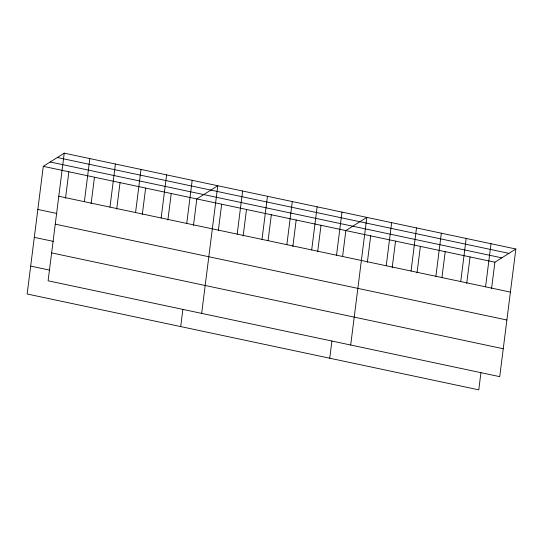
<?xml version="1.0" encoding="UTF-8"?>
<svg xmlns="http://www.w3.org/2000/svg" width="543" height="543" viewBox="0 0 543 543"><rect width="100%" height="100%" fill="white"/><g stroke="black" fill="none" stroke-linecap="round" stroke-linejoin="round"><path stroke-width="0.81" d="M64.23 153.153L48.103 280.792L499.723 376.652L515.85 249.006L64.23 153.153L43.277 166.348L27.15 293.994L478.77 389.847L480.949 372.62M65.513 198.304L68.866 171.778M84.375 201.684L89.819 158.583M91.109 203.734L94.462 177.215M109.971 207.114L115.415 164.013M116.697 209.17L120.051 182.645M135.56 212.551L141.004 169.443M142.293 214.6L145.639 188.075M161.149 217.981L166.599 174.88M167.882 220.03L171.235 193.505M186.744 223.411L192.188 180.31M180.704 326.587L182.876 309.354M193.478 225.46L196.824 198.942L217.777 185.74L201.657 313.386M218.313 230.734L221.666 204.209M237.176 234.114L242.619 191.014M243.155 236.008L246.502 209.483M262.011 239.388L267.461 196.288M268.099 240.454L271.344 214.756M286.853 244.662L292.297 201.555M292.833 246.549L296.186 220.03M311.689 249.929L317.139 206.829M317.669 251.823L321.022 225.297M336.531 255.203L341.975 212.103M329.737 358.217L331.916 340.984M342.613 256.269L345.864 230.571L366.817 217.376L350.69 345.015M367.346 262.371L370.699 235.845M386.209 265.751L391.652 222.644M392.189 267.638L395.542 241.119M411.051 271.018L416.495 227.917M417.031 272.912L420.377 246.386M435.886 276.292L441.33 233.191M441.975 277.358L445.219 251.66M460.729 281.566L466.172 238.465M466.709 283.46L470.055 256.934M485.564 286.833L491.008 243.732M491.544 288.727L494.897 262.208L515.85 249.006M57.314 157.504L508.934 253.364M50.187 161.99L501.813 257.85M43.277 166.348L494.897 262.208M58.787 196.254L510.406 292.107M37.834 209.449L56.818 213.48M55.257 224.15L506.884 320.01M34.304 237.352L53.295 241.377M51.626 252.895L503.252 348.749M30.673 266.097L49.664 270.122"/></g></svg>
